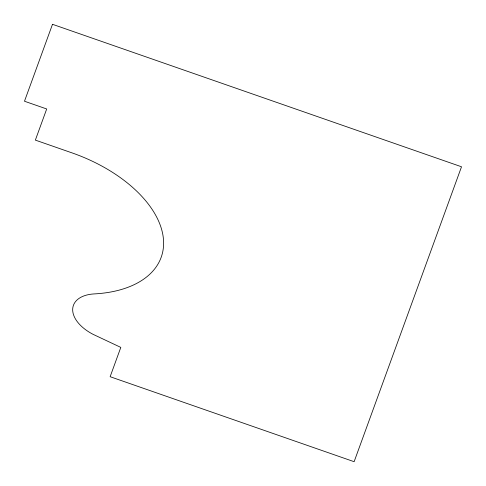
<?xml version="1.0" encoding="UTF-8"?>
<svg xmlns="http://www.w3.org/2000/svg" width="486" height="486" viewBox="0 0 486 486"><rect width="100%" height="100%" fill="white"/><g stroke="black" fill="none" stroke-linecap="round" stroke-linejoin="round"><path stroke-width="0.73" d="M52.5 24.3L24.482 101.234L46.699 108.973L35.363 140.114L70.27 152.276A119.702 69.34 18.8 0 1 162.956 235.327A119.702 69.34 18.8 0 1 93.792 293.939A37.27 21.591 18.8 0 0 72.675 309.461A37.27 21.591 18.8 0 0 93.033 334.313L120.807 347.399L110.134 376.705L354.124 461.7L461.518 166.777L52.5 24.3"/></g></svg>
